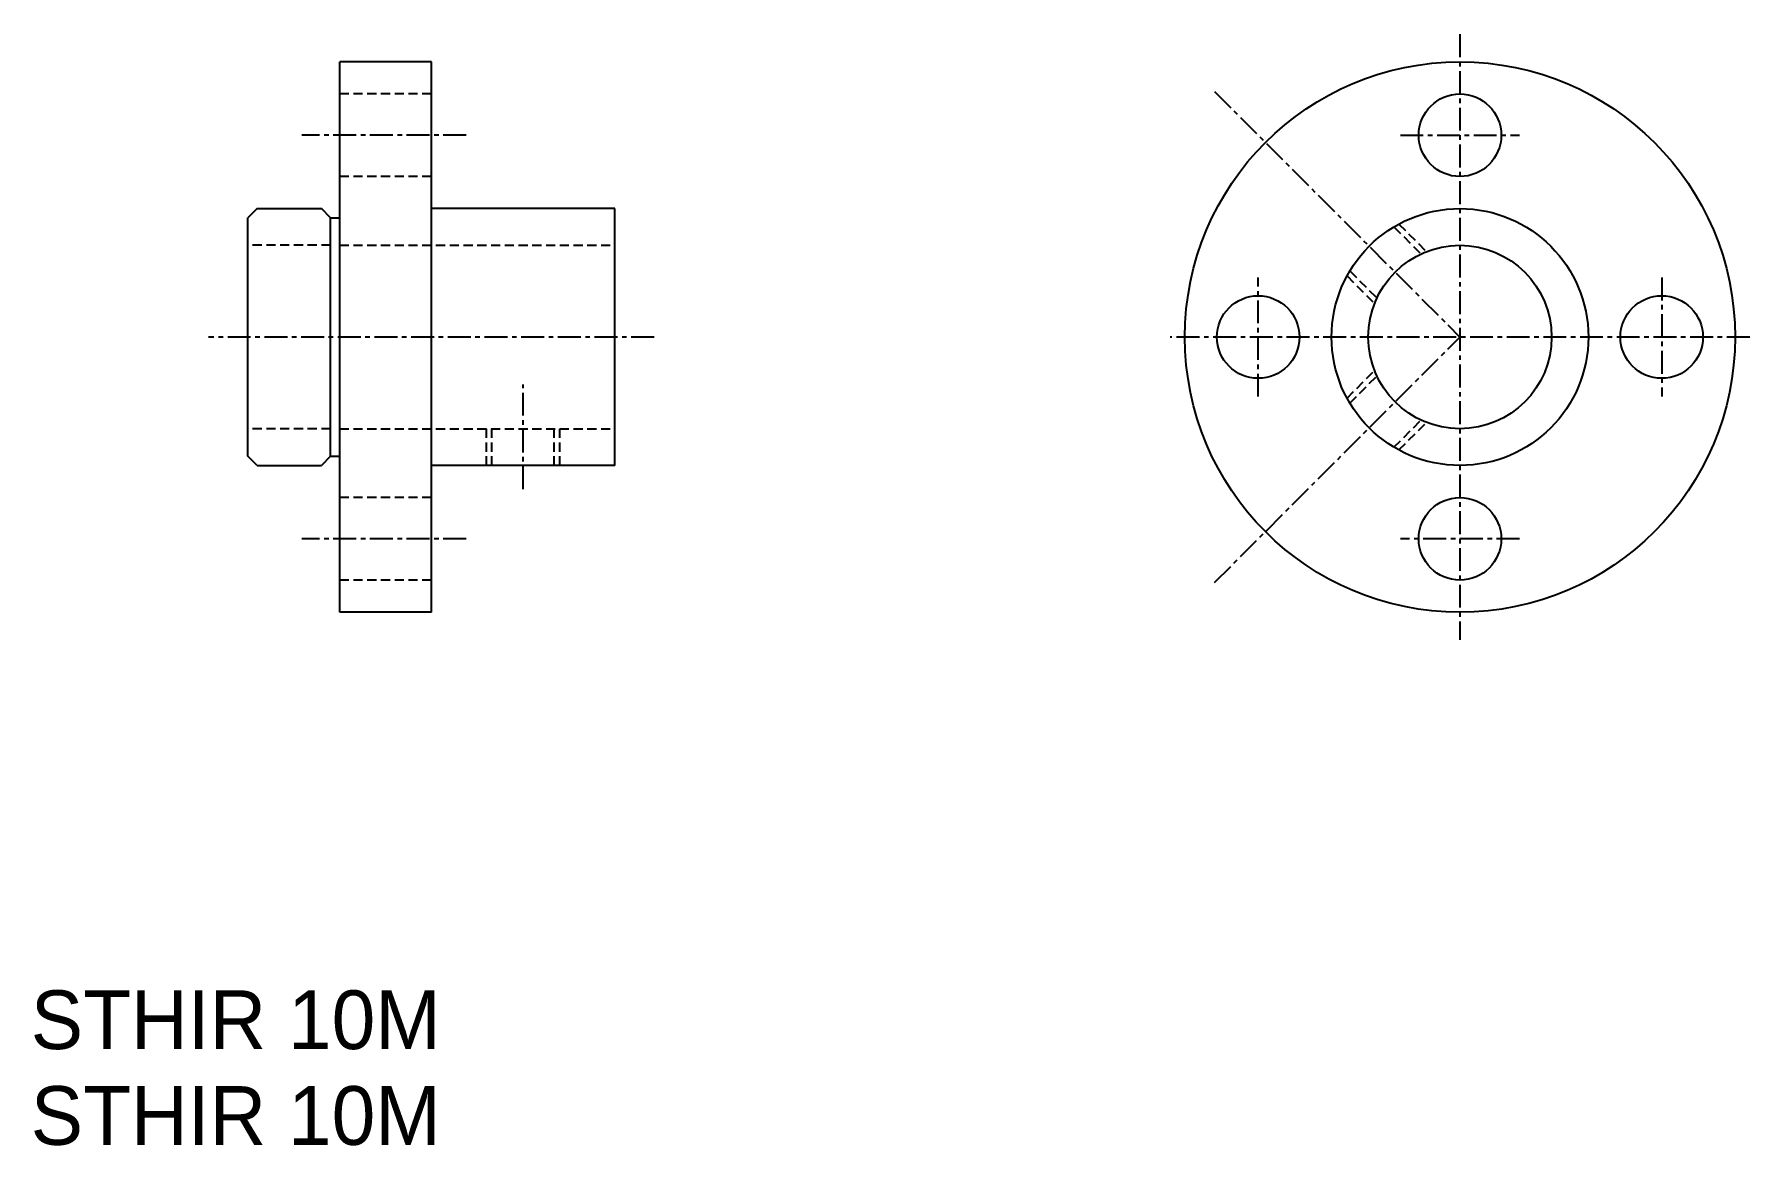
# Model space of a CAD drawing. Extents: x 634.4 to 728, y -396.2 to -335.7.
import ezdxf

# ---------------------------------------------------------------- set-up
doc = ezdxf.new("R2010")
doc.units = 0
doc.linetypes.add('CENTER', pattern=[2, 1.25, -0.25, 0.25, -0.25])
doc.linetypes.add('DASHED', pattern=[0.75, 0.5, -0.25])
doc.layers.get('0').update_dxf_attribs({"linetype": 'CONTINUOUS'})
doc.layers.add('CENTER', color=1, linetype='CENTER')

msp = doc.modelspace()

# ---------------------------------------------------------------- linework, layer by layer
at = {"color": 7, "linetype": 'CONTINUOUS'}
for p, q in [((651.079, -367.161), (651.079, -337.161)), ((656.079, -337.161), (651.079, -337.161)), ((656.079, -367.161), (656.079, -337.161)), ((646.579, -345.161), (646.079, -345.661)), ((646.079, -358.661), (646.079, -345.661)), ((646.579, -345.161), (650.079, -345.161)), ((650.579, -345.661), (650.079, -345.161)), ((650.579, -358.661), (650.579, -345.661)), ((650.579, -345.661), (651.079, -345.661)), ((666.079, -345.161), (656.079, -345.161)), ((666.079, -359.161), (666.079, -345.161)), ((646.579, -359.161), (646.079, -358.661)), ((650.579, -358.661), (650.079, -359.161)), ((650.579, -358.661), (651.079, -358.661)), ((646.579, -359.161), (650.079, -359.161)), ((666.079, -359.161), (656.079, -359.161)), ((656.079, -367.161), (651.079, -367.161))]:
    msp.add_line(p, q, dxfattribs=at)
at = {"color": 3, "linetype": 'DASHED'}
for p, q in [((656.079, -338.911), (651.079, -338.911)), ((656.079, -343.411), (651.079, -343.411)), ((708.83, -346.003), (710.333, -347.506)), ((708.56, -346.157), (710.036, -347.634)), ((650.579, -347.161), (646.079, -347.161)), ((651.079, -347.161), (666.079, -347.161)), ((706.002, -348.831), (707.505, -350.334)), ((706.156, -348.561), (707.632, -350.038)), ((706.002, -355.49), (707.505, -353.987)), ((706.156, -355.76), (707.632, -354.283)), ((650.579, -357.161), (646.079, -357.161)), ((651.079, -357.161), (666.079, -357.161)), ((659.079, -359.161), (659.079, -357.161)), ((659.379, -359.161), (659.379, -357.161)), ((662.779, -359.161), (662.779, -357.161)), ((663.079, -359.161), (663.079, -357.161)), ((708.56, -358.164), (710.036, -356.688)), ((708.83, -358.318), (710.333, -356.815)), ((656.079, -360.911), (651.079, -360.911)), ((656.079, -365.411), (651.079, -365.411))]:
    msp.add_line(p, q, dxfattribs=at)
at = {"color": 7, "linetype": 'CONTINUOUS'}
for centre, radius in [((712.159, -352.161), 15), ((712.159, -341.161), 2.25), ((712.159, -352.161), 7), ((712.159, -352.161), 5), ((701.159, -352.161), 2.25), ((723.159, -352.161), 2.25), ((712.159, -363.161), 2.25)]:
    msp.add_circle(centre, radius, dxfattribs=at)
at = {"layer": 'CENTER', "color": 1, "linetype": 'CENTER'}
for p, q in [((712.159, -335.661), (712.159, -368.661)), ((698.775, -338.776), (712.159, -352.161)), ((657.979, -341.161), (649.013, -341.161)), ((708.909, -341.161), (715.409, -341.161)), ((701.159, -355.411), (701.159, -348.911)), ((723.159, -348.911), (723.159, -355.411)), ((668.224, -352.161), (643.934, -352.161)), ((727.957, -352.161), (696.362, -352.161)), ((698.775, -365.545), (712.159, -352.161)), ((661.079, -360.446), (661.079, -354.747)), ((657.979, -363.161), (649.013, -363.161)), ((715.409, -363.161), (708.909, -363.161))]:
    msp.add_line(p, q, dxfattribs=at)

# ---------------------------------------------------------------- texts
at = {"color": 7, "linetype": 'CONTINUOUS'}
for p in [(634.234, -390.972), (634.234, -396.192)]:
    msp.add_text('STHIR 10M', height=3.2, dxfattribs=at).set_placement(p)

doc.saveas('drawing.dxf')
